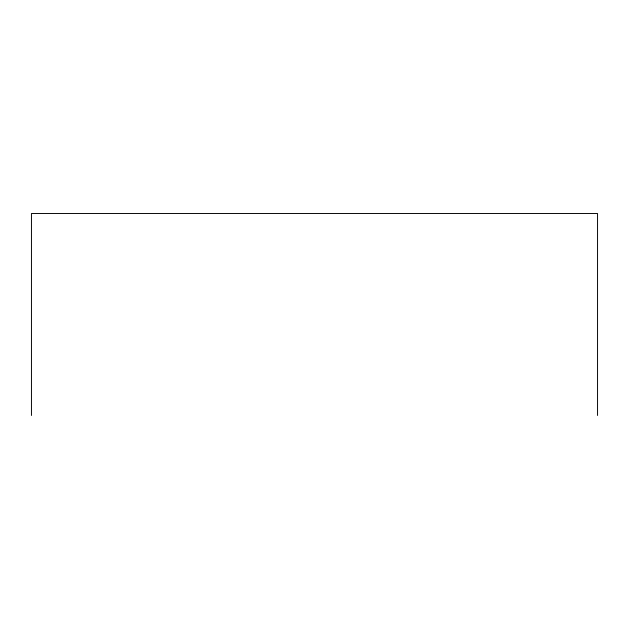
<?xml version="1.0" encoding="UTF-8"?>
<svg xmlns="http://www.w3.org/2000/svg" width="629" height="629" viewBox="0 0 629 629"><rect width="100%" height="100%" fill="white"/><g stroke="black" fill="none" stroke-linecap="round" stroke-linejoin="round"><path stroke-width="0.94" d="M597.55 415.478L597.55 213.522L31.45 213.522L31.45 415.478"/></g></svg>
